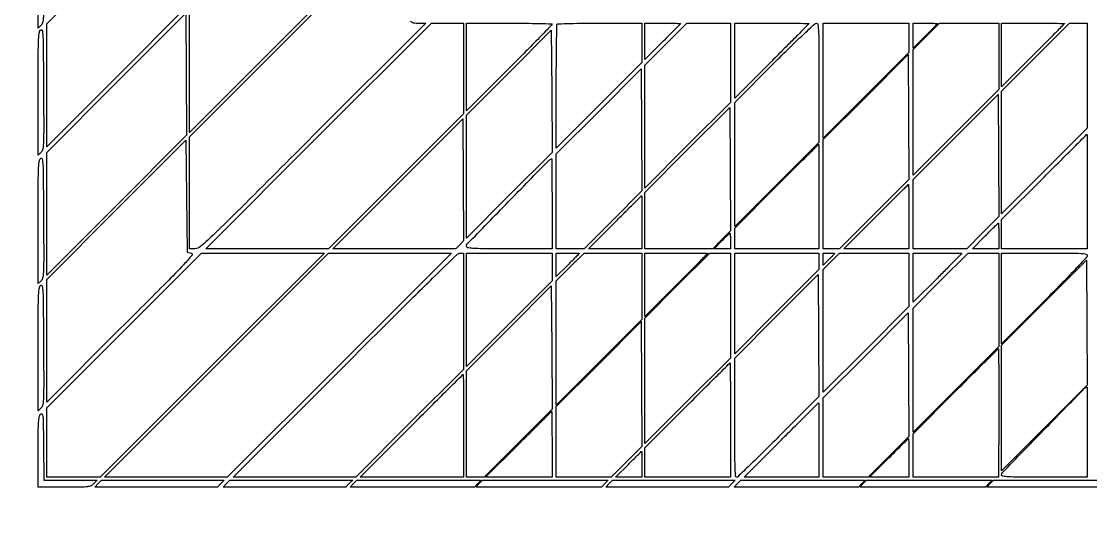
# Model space of a CAD drawing. Extents: x 0 to 1066, y 0 to 761.
# Drawn here: x 658.5 to 721.8, y 675.4 to 704.6 of the extents above; entities that cross this region are included whole.
import ezdxf

# ---------------------------------------------------------------- set-up
doc = ezdxf.new("R2010")
doc.units = 0
doc.header["$MEASUREMENT"] = 0

msp = doc.modelspace()

# ---------------------------------------------------------------- linework, layer by layer
for points in [[(618.832682, 610.532665, -0.000001), (610.902827, 602.586282, -0.000162)], [(183.390323, 95.266879, 0.000001), (192.989143, 95.254457, 0.000118)], [(681.531773, 704.582423, 0.219136), (681.68609, 704.487473, 0.030043), (682.073068, 704.4642), (682.425498, 704.4642), (675.7425, 697.7808, -0.000365), (671.448194, 693.492507, -0.005434), (669.927823, 692.00908, -0.009417), (669.07231, 691.222572, -0.183149), (668.742051, 691.0974), (668.4246, 691.0974), (668.4246, 694.417786), (668.4246, 697.738171), (676.52505, 705.83898)], [(624.844371, 608.643326, -0.000011), (633.372584, 617.213978, -0.000438), (643.588757, 627.462555, -0.000177), (657.557435, 641.441135), (690.378218, 674.262), (694.016024, 674.262), (697.65383, 674.262), (659.372504, 635.980604), (621.091178, 597.699208)]]:
    msp.add_lwpolyline(points, format="xyb")
for points in [[(409.06215, 749.15415), (40.8618, 749.132981), (40.8618, 380.65769), (40.8618, 12.1824), (501.2973, 12.1824), (961.7328, 12.1824), (961.7328, 380.646631), (961.7328, 749.110861), (961.41555, 749.1633, 0.040886), (961.153339, 749.184871, 0.000002), (934.190609, 749.194398, 0.000089), (904.448031, 749.199508, 0.000054), (869.1804, 749.195529, -0.000029), (813.61687, 749.186499, -0.000004), (696.10453, 749.175037, -0.000004), (556.774728, 749.163736, -0.000004)], [(676.547124, 706.114934), (668.4246, 697.99241), (668.4246, 701.629952), (668.4246, 705.267493), (674.952018, 711.795319, -0.001019), (677.462219, 714.29547, -0.001687), (679.592141, 716.394033, -0.000126), (681.508558, 718.268594, -0.293115), (681.58202, 718.28378, 0.275097), (681.64266, 718.294221, 0.016274), (681.786043, 718.425132, 0.02081), (681.953431, 718.602423, 0.013497), (682.132511, 718.820257, -0.014846), (682.372639, 719.110751, -0.004648), (682.749216, 719.531757, -0.00464), (683.178625, 719.994246, -0.005115), (683.602959, 720.433752), (684.6255, 721.471404), (684.647574, 717.854431), (684.669648, 714.237457)], [(659.627122, 704.342922), (659.457, 704.1728), (659.457, 707.801589, -0.000864), (659.460779, 709.989471, -0.008891), (659.479967, 710.892836, -0.017029), (659.516894, 711.397282, -0.158389), (659.60505, 711.594003, -0.616659), (659.692046, 711.569943, -0.036683), (659.735191, 711.219439, -0.010099), (659.75817, 710.425909, -0.000665), (659.775172, 708.135337, -0.000714), (659.786081, 705.797166, -0.010565), (659.771409, 704.977097, -0.028291), (659.730101, 704.546267, -0.159647)], [(659.627122, 696.813522), (659.457, 696.6434), (659.457, 700.272189, -0.000864), (659.460779, 702.460071, -0.008891), (659.479967, 703.363436, -0.017029), (659.516894, 703.867882, -0.158389), (659.60505, 704.064603, -0.616659), (659.692046, 704.040543, -0.036683), (659.735191, 703.690039, -0.010099), (659.75817, 702.896509, -0.000665), (659.775172, 700.605937, -0.000714), (659.786081, 698.267766, -0.010565), (659.771409, 697.447697, -0.028291), (659.730101, 697.016867, -0.159647)], [(689.913, 704.400221, -0.195511), (689.89505, 704.35607, -0.000213), (689.167463, 703.609809, -0.001932), (688.34808, 702.77658, -0.001181), (687.375, 701.7993), (684.837, 699.262358), (684.837, 701.863279), (684.837, 704.4642), (687.375, 704.4642, -0.002362), (688.348193, 704.459602, -0.003939), (689.167463, 704.445406, -0.000624), (689.887582, 704.426353, -0.406123)], [(695.2428, 703.300421), (695.2428, 702.136642), (692.7048, 699.5997), (690.1668, 697.062758), (690.1668, 700.707079, -0.001449), (690.170861, 702.10835, -0.002361), (690.183368, 703.297448, -0.000318), (690.200131, 704.353382, -0.194625), (690.2232, 704.4078, -0.192452), (690.276792, 704.430784, -0.000667), (690.992003, 704.447633, -0.003428), (691.80577, 704.460136, -0.002127), (692.7612, 704.4642), (695.2428, 704.4642)], [(697.527, 704.44178, -0.196335), (697.520663, 704.426265, -0.000152), (697.216359, 704.116052, -0.001633), (696.874958, 703.770498, -0.000995), (696.4695, 703.3644), (695.412, 702.309439), (695.412, 703.38682), (695.412, 704.4642), (696.4695, 704.4642, -0.001987), (696.874998, 704.462589, -0.003313), (697.216359, 704.457614, -0.000442), (697.518037, 704.450952, -0.407503)], [(705.141, 704.44244, -0.19767), (705.134746, 704.427238, -0.000034), (704.494868, 703.781298, -0.000768), (703.784798, 703.066795, -0.000464), (702.9414, 702.2223), (700.7418, 700.02392), (700.7418, 702.24406), (700.7418, 704.4642), (702.9414, 704.4642, -0.000927), (703.784838, 704.462636, -0.001546), (704.494868, 704.457808, -0.000096), (705.132151, 704.451381, -0.411206)], [(705.7332, 700.931612), (705.7332, 697.399024), (703.2375, 694.9044), (700.7418, 692.409776), (700.7418, 696.088781), (700.7418, 699.767787), (703.088883, 702.115993, -0.002957), (703.999883, 703.016711, -0.004713), (704.790576, 703.774851, -0.001255), (705.48509, 704.42504, -0.189712), (705.584583, 704.4642, -0.380786), (705.676261, 704.38254, -0.018356), (705.71116, 703.940318, -0.009734), (705.729807, 703.114545, -0.000777)], [(712.755, 704.441182, -0.195122), (712.748598, 704.425401, -0.000342), (712.543764, 704.214788, -0.002452), (712.311597, 703.978722, -0.001506), (712.0359, 703.7028), (711.3168, 702.987436), (711.3168, 703.725818), (711.3168, 704.4642), (712.0359, 704.4642, -0.003), (712.311637, 704.462546, -0.005), (712.543764, 704.457439, -0.001004), (712.745954, 704.45056, -0.403704)], [(720.2844, 704.442329, -0.197445), (720.278131, 704.427073, -0.000047), (719.737673, 703.880579, -0.000911), (719.136838, 703.275358, -0.000551), (718.4232, 702.5607), (716.562, 700.700942), (716.562, 702.582571), (716.562, 704.4642), (718.4232, 704.4642, -0.001101), (719.136878, 704.462628, -0.001837), (719.737673, 704.457775, -0.000136), (720.27553, 704.451309, -0.410617)], [(721.638, 694.4814), (721.638, 691.0974), (719.1, 691.0974), (716.562, 691.0974), (716.562, 691.96403), (716.562, 692.83066), (719.078321, 695.34803, -0.000404), (720.044725, 696.313277, -0.000669), (720.861841, 697.125923, -0.000026), (721.60116, 697.859157, -0.197826), (721.616321, 697.8654, -0.412291), (721.625241, 697.856539, -0.00004), (721.631632, 696.87135, -0.001001), (721.636442, 695.778997, -0.0006)], [(668.531539, 690.844398, -0.574632), (668.57681, 690.71859, -0.01393), (668.072796, 690.15033, -0.007456), (667.073732, 689.116553, -0.000583), (664.364989, 686.402405), (659.9646, 682.00351), (659.9646, 685.640685), (659.9646, 689.277859), (664.08885, 693.402818), (668.2131, 697.527777), (668.2554, 694.207636), (668.2977, 690.887495)], [(705.7332, 694.1853), (705.7332, 691.0974), (703.2375, 691.0974), (700.7418, 691.0974), (700.7418, 691.710221), (700.7418, 692.323042), (703.215812, 694.798121, -0.000411), (704.165993, 695.747152, -0.00068), (704.969454, 696.546146, -0.000026), (705.696347, 697.266956, -0.197807), (705.711512, 697.2732, -0.412101), (705.720433, 697.264343, -0.000049), (705.726829, 696.366129, -0.001098), (705.731642, 695.369358, -0.000658)], [(659.627122, 689.199522), (659.457, 689.0294), (659.457, 692.658189, -0.000864), (659.460779, 694.846071, -0.008891), (659.479967, 695.749436, -0.017029), (659.516894, 696.253882, -0.158389), (659.60505, 696.450603, -0.616659), (659.692046, 696.426543, -0.036683), (659.735191, 696.076039, -0.010099), (659.75817, 695.282509, -0.000665), (659.775172, 692.991937, -0.000714), (659.786081, 690.653766, -0.010565), (659.771409, 689.833697, -0.028291), (659.730101, 689.402867, -0.159647)], [(689.913, 693.7623), (689.913, 691.0974), (687.375, 691.0974, -0.001134), (685.824401, 691.100918, -0.013382), (685.222, 691.119779, -0.030939), (684.90992, 691.157385, -0.36192), (684.837, 691.24493, -0.195467), (684.893841, 691.384772, -0.000191), (687.323456, 693.8778, -0.000187), (689.756253, 696.370321, -0.201968), (689.891321, 696.4272, -0.411757), (689.900235, 696.418361, -0.000065), (689.906632, 695.644386, -0.001271), (689.911442, 694.784158, -0.000762)], [(711.063, 693.0009), (711.063, 691.0974), (709.139055, 691.0974), (707.21511, 691.0974), (709.1172, 693.0009, -0.000538), (709.848089, 693.730758, -0.00089), (710.466971, 694.345247, -0.000045), (711.025897, 694.898133, -0.197478), (711.041145, 694.9044, -0.410703), (711.050119, 694.895533, -0.00013), (711.05658, 694.345247, -0.001794), (711.06143, 693.730798, -0.001076)], [(695.2428, 692.6625), (695.2428, 691.0974), (693.657408, 691.0974), (692.072015, 691.0974), (693.6354, 692.6625, -0.000659), (694.236423, 693.262598, -0.001088), (694.746005, 693.767852, -0.000068), (695.205471, 694.221314, -0.197169), (695.220792, 694.2276, -0.409874), (695.22982, 694.218705, -0.000195), (695.236335, 693.767852, -0.002198), (695.241219, 693.262638, -0.001318)], [(716.3928, 691.8588), (716.3928, 691.0974), (715.612014, 691.0974), (714.831228, 691.0974), (715.5891, 691.8588, -0.001415), (715.881314, 692.150717, -0.002308), (716.131078, 692.396539, -0.000303), (716.35415, 692.613809, -0.195333), (716.369886, 692.6202, -0.404395), (716.379228, 692.611167, -0.000888), (716.386069, 692.396539, -0.004701), (716.391153, 692.150757, -0.00282)], [(700.488, 691.5627), (700.488, 691.0974), (700.00444, 691.0974), (699.52088, 691.0974), (699.9804, 691.5627, -0.002447), (700.158293, 691.741076, -0.003925), (700.311998, 691.891318, -0.000868), (700.447767, 692.021507, -0.193016), (700.46396, 692.028, -0.396172), (700.473686, 692.018859, -0.002592), (700.480938, 691.891318, -0.008062), (700.486272, 691.741115, -0.004843)], [(684.6678, 687.396562), (684.6678, 683.949524), (681.474567, 680.755462), (678.281335, 677.5614), (674.64332, 677.5614), (671.005304, 677.5614), (677.646, 684.2025, -0.000724), (680.841504, 687.388961, -0.002812), (682.834352, 689.34826, -0.000823), (684.306292, 690.774524, -0.194393), (684.477248, 690.8436), (684.6678, 690.8436)], [(691.5204, 690.820465, -0.194883), (691.513986, 690.804635, -0.000389), (691.32159, 690.606482, -0.002616), (691.103077, 690.384121, -0.001609), (690.8436, 690.1245), (690.1668, 689.451669), (690.1668, 690.147635), (690.1668, 690.8436), (690.8436, 690.8436, -0.003203), (691.103117, 690.841937, -0.005339), (691.32159, 690.836804, -0.001145), (691.51134, 690.829883, -0.40291)], [(699.1344, 690.821729, -0.197445), (699.128131, 690.806473, -0.000047), (698.587673, 690.259979, -0.000911), (697.986838, 689.654758, -0.000551), (697.2732, 688.9401), (695.412, 687.080342), (695.412, 688.961971), (695.412, 690.8436), (697.2732, 690.8436, -0.001101), (697.986878, 690.842028, -0.001837), (698.587673, 690.837175, -0.000136), (699.12553, 690.830709, -0.410617)], [(706.6638, 690.818469, -0.190683), (706.65724, 690.801895, -0.001744), (706.564395, 690.703654, -0.005605), (706.455115, 690.591377, -0.003555), (706.3254, 690.4629), (705.987, 690.132461), (705.987, 690.488031), (705.987, 690.8436), (706.3254, 690.8436, -0.006963), (706.455153, 690.841793, -0.011569), (706.564395, 690.836218, -0.005268), (706.654627, 690.82856, -0.386598)], [(714.1932, 690.821517, -0.197016), (714.186904, 690.806159, -0.00008), (713.770729, 690.383997, -0.001187), (713.306438, 689.915411, -0.00072), (712.755, 689.3631), (711.3168, 687.926767), (711.3168, 689.385183), (711.3168, 690.8436), (712.755, 690.8436, -0.001439), (713.306478, 690.842013, -0.0024), (713.770729, 690.837113, -0.000232), (714.184292, 690.830571, -0.409453)], [(721.638, 690.695021, -0.19045), (721.598431, 690.594906, -0.001094), (720.894438, 689.84672, -0.004388), (720.075483, 688.995255, -0.002723), (719.1, 688.0095), (716.562, 685.472558), (716.562, 688.158079), (716.562, 690.8436), (719.1, 690.8436, -0.001124), (720.655826, 690.840102, -0.013495), (721.255569, 690.821212, -0.031854), (721.564819, 690.783244, -0.36077)], [(703.34473, 679.952821, -0.002081), (702.420695, 679.036023, -0.003356), (701.625341, 678.26388, -0.00064), (700.920326, 677.590301, -0.192662), (700.848107, 677.5614, -0.401132), (700.788593, 677.618302, -0.003694), (700.763587, 678.285156, -0.006315), (700.746175, 679.282096, -0.001208), (700.7418, 681.092921), (700.7418, 684.624442), (703.21635, 687.100089), (705.6909, 689.575735), (705.712973, 685.959989), (705.735047, 682.344242)], [(659.627122, 681.670122), (659.457, 681.5), (659.457, 685.128789, -0.000864), (659.460779, 687.316671, -0.008891), (659.479967, 688.220036, -0.017029), (659.516894, 688.724482, -0.158389), (659.60505, 688.921203, -0.616659), (659.692046, 688.897143, -0.036683), (659.735191, 688.546639, -0.010099), (659.75817, 687.753109, -0.000665), (659.775172, 685.462537, -0.000714), (659.786081, 683.124366, -0.010565), (659.771409, 682.304297, -0.028291), (659.730101, 681.873467, -0.159647)], [(716.391088, 681.37305), (716.38622, 677.570701), (713.85151, 677.563871), (711.3168, 677.55704), (711.3168, 678.84885), (711.3168, 680.14066), (713.833121, 682.65803, -0.000433), (714.799636, 683.623274, -0.000717), (715.617105, 684.435923, -0.000029), (716.356443, 685.168709, -0.197741), (716.372699, 685.1754, -0.412755), (716.382257, 685.16589, -0.000037), (716.387694, 684.05846, -0.000956), (716.391283, 682.831064, -0.000573)], [(700.488, 680.9454), (700.488, 677.5614), (697.95, 677.5614), (695.412, 677.5614), (695.412, 678.42803), (695.412, 679.29466), (697.928321, 681.81203, -0.000404), (698.894725, 682.777277, -0.000669), (699.711841, 683.589923, -0.000026), (700.45116, 684.323157, -0.197826), (700.466321, 684.3294, -0.412291), (700.475241, 684.320539, -0.00004), (700.481632, 683.33535, -0.001001), (700.486442, 682.242997, -0.0006)], [(684.6678, 680.607), (684.6678, 677.5614), (681.601491, 677.5614), (678.535181, 677.5614), (681.5799, 680.607, -0.000332), (682.748912, 681.774798, -0.000551), (683.736575, 682.757955, -0.000017), (684.631091, 683.646369, -0.198014), (684.646209, 683.6526, -0.412081), (684.65509, 683.643784, -0.00005), (684.661458, 682.757955, -0.001108), (684.666249, 681.774838, -0.000664)], [(721.638, 680.2263), (721.638, 677.5614), (719.1, 677.5614, -0.001134), (717.549401, 677.564918, -0.013382), (716.947, 677.583779, -0.030939), (716.63492, 677.621385, -0.36192), (716.562, 677.70893, -0.195467), (716.618841, 677.848772, -0.000191), (719.048456, 680.3418, -0.000187), (721.481253, 682.834321, -0.201968), (721.616321, 682.8912, -0.411757), (721.625235, 682.882361, -0.000065), (721.631632, 682.108386, -0.001271), (721.636442, 681.248158, -0.000762)], [(705.7332, 679.761), (705.7332, 677.5614), (703.51306, 677.5614), (701.29292, 677.5614), (703.4913, 679.761, -0.000464), (704.335795, 680.604398, -0.000768), (705.050298, 681.314467, -0.000034), (705.696238, 681.954346, -0.19767), (705.71144, 681.9606, -0.411206), (705.720381, 681.951751, -0.000096), (705.726808, 681.314467, -0.001546), (705.731636, 680.604438, -0.000927)], [(661.376751, 677.3922), (662.955094, 677.3922), (662.7564, 677.1807, -0.089105), (662.589214, 677.056517, -0.085404), (662.386778, 676.995946, -0.028196), (662.029739, 676.973078, -0.001896), (661.007353, 676.9692), (659.457, 676.9692), (659.457, 679.056389, -0.001751), (659.461274, 680.276699, -0.01467), (659.481309, 680.82775, -0.03162), (659.521913, 681.141009, -0.136634), (659.60505, 681.307261, -0.487914), (659.684825, 681.301479, -0.125609), (659.735343, 681.158971, -0.018769), (659.758406, 680.726066, -0.001146), (659.775754, 679.431573), (659.798408, 677.3922)], [(689.913, 679.5072), (689.913, 677.5614), (687.94674, 677.5614), (685.98048, 677.5614), (687.9249, 679.5072, -0.000526), (688.67202, 680.253278, -0.00087), (689.304562, 680.881421, -0.000043), (689.875919, 681.446735, -0.197509), (689.89116, 681.453, -0.410785), (689.900129, 681.444136, -0.000124), (689.906585, 680.881421, -0.001754), (689.911431, 680.253318, -0.001052)], [(711.063, 678.7035), (711.063, 677.5614), (709.900925, 677.5614), (708.738851, 677.5614), (709.8786, 678.7035, -0.000917), (710.317203, 679.141398, -0.001507), (710.690106, 679.510108, -0.00013), (711.025203, 679.839275, -0.196526), (711.040675, 679.8456, -0.408062), (711.049813, 679.836652, -0.000376), (711.056442, 679.510108, -0.003055), (711.061396, 679.141438, -0.001832)], [(695.2428, 678.3228), (695.2428, 677.5614), (694.462014, 677.5614), (693.681228, 677.5614), (694.4391, 678.3228, -0.001415), (694.731314, 678.614717, -0.002308), (694.981078, 678.860539, -0.000303), (695.20415, 679.077809, -0.195333), (695.219886, 679.0842, -0.404395), (695.229228, 679.075167, -0.000888), (695.236069, 678.860539, -0.004701), (695.241153, 678.614757, -0.00282)]]:
    msp.add_lwpolyline(points, format="xyb", close=True)
for points in [[(664.110924, 701.292838), (659.9646, 697.146515), (659.9646, 700.783887), (659.9646, 704.421259), (664.08885, 708.546183), (668.2131, 712.671107), (668.235174, 709.055134), (668.257247, 705.439162)], [(664.110924, 693.678838), (659.9646, 689.532515), (659.9646, 693.169887), (659.9646, 696.807259), (664.08885, 700.932183), (668.2131, 705.057107), (668.235174, 701.441134), (668.257247, 697.825162)], [(684.6678, 701.77848), (684.6678, 699.092761), (680.670784, 695.09508), (676.673768, 691.0974), (673.035835, 691.0974), (669.397902, 691.0974), (676.0809, 697.7808), (682.763898, 704.4642), (683.715849, 704.4642), (684.6678, 704.4642)], [(700.488, 702.116021), (700.488, 699.767842), (697.95, 697.2309), (695.412, 694.693958), (695.412, 698.330205), (695.412, 701.966452), (696.658792, 703.215326), (697.905584, 704.4642), (699.196792, 704.4642), (700.488, 704.4642)], [(711.063, 703.596521), (711.063, 702.728842), (708.525, 700.1919), (705.987, 697.654958), (705.987, 701.059579), (705.987, 704.4642), (708.525, 704.4642), (711.063, 704.4642)], [(716.3928, 702.496721), (716.3928, 700.529242), (713.8548, 697.9923), (711.3168, 695.455358), (711.3168, 699.175639), (711.3168, 702.895921), (712.097679, 703.68006), (712.878558, 704.4642), (714.635679, 704.4642), (716.3928, 704.4642)], [(721.638, 701.354621), (721.638, 698.245042), (719.1, 695.7081), (716.562, 693.171158), (716.562, 696.807781), (716.562, 700.444405), (718.570589, 702.454302), (720.579178, 704.4642), (721.108589, 704.4642), (721.638, 704.4642)], [(687.375924, 694.271173), (684.837, 691.73225), (684.837, 695.369355), (684.837, 699.00646), (687.35385, 701.524388), (689.8707, 704.042317), (689.892774, 700.426207), (689.914847, 696.810097)], [(709.013001, 693.150489), (706.961195, 691.0974), (706.474098, 691.0974), (705.987, 691.0974), (705.987, 694.33283), (705.987, 697.56826), (708.50385, 700.086187), (711.0207, 702.604115), (711.042754, 698.903846), (711.064807, 695.203578)], [(693.531347, 692.81223), (691.818048, 691.0974), (690.992424, 691.0974), (690.1668, 691.0974), (690.1668, 693.90983), (690.1668, 696.72226), (692.68365, 699.240188), (695.2005, 701.758117), (695.222573, 698.142588), (695.244646, 694.52706)], [(715.443353, 692.051399), (714.49206, 691.0974), (712.90443, 691.0974), (711.3168, 691.0974), (711.3168, 693.14843), (711.3168, 695.19946), (713.83365, 697.717388), (716.3505, 700.235317), (716.372573, 696.620358), (716.394646, 693.005398)], [(699.962606, 691.629347), (699.435388, 691.0974), (697.423694, 691.0974), (695.412, 691.0974), (695.412, 692.76773), (695.412, 694.43806), (697.92885, 696.955988), (700.4457, 699.473916), (700.467762, 695.817604), (700.489824, 692.161293)], [(684.441392, 691.33564), (684.213144, 691.0974), (680.570371, 691.0974), (676.927597, 691.0974), (680.776549, 694.947078), (684.6255, 698.796757), (684.64757, 695.185318), (684.66964, 691.573879)], [(669.7782, 684.2025), (663.137504, 677.5614), (661.551052, 677.5614), (659.9646, 677.5614), (659.9646, 679.612662), (659.9646, 681.663923), (664.553859, 686.253762), (669.143118, 690.8436), (672.781007, 690.8436), (676.418896, 690.8436)], [(677.3076, 684.2025), (670.666904, 677.5614), (667.029104, 677.5614), (663.391304, 677.5614), (670.032, 684.2025), (676.672696, 690.8436), (680.310496, 690.8436), (683.948296, 690.8436)], [(689.913, 690.018221), (689.913, 689.192842), (687.375, 686.6559), (684.837, 684.118958), (684.837, 687.481279), (684.837, 690.8436), (687.375, 690.8436), (689.913, 690.8436)], [(695.2428, 688.876121), (695.2428, 686.908642), (692.7048, 684.3717), (690.1668, 681.834758), (690.1668, 685.512815), (690.1668, 689.190873), (690.990063, 690.017236), (691.813326, 690.8436), (693.528063, 690.8436), (695.2428, 690.8436)], [(700.488, 687.734021), (700.488, 684.624442), (697.95, 682.0875), (695.412, 679.550558), (695.412, 683.271754), (695.412, 686.99295), (697.33596, 688.918275), (699.25992, 690.8436), (699.87396, 690.8436), (700.488, 690.8436)], [(705.7332, 690.356612), (705.7332, 689.869624), (703.2375, 687.375), (700.7418, 684.880376), (700.7418, 687.861988), (700.7418, 690.8436), (703.2375, 690.8436), (705.7332, 690.8436)], [(711.063, 689.256821), (711.063, 687.670042), (708.525, 685.1331), (705.987, 682.596158), (705.987, 686.230976), (705.987, 689.865794), (706.470802, 690.354697), (706.954603, 690.8436), (709.008802, 690.8436), (711.063, 690.8436)], [(716.3928, 688.072421), (716.3928, 685.301242), (713.8548, 682.7643), (711.3168, 680.227358), (711.3168, 683.906135), (711.3168, 687.584913), (712.944536, 689.214256), (714.572273, 690.8436), (715.482536, 690.8436), (716.3928, 690.8436)], [(719.100904, 680.481354), (716.562, 677.94245), (716.562, 681.664155), (716.562, 685.38586), (719.07885, 687.903787), (721.5957, 690.421715), (721.617754, 686.720986), (721.639808, 683.020258)], [(687.905324, 679.572212), (685.895822, 677.5614), (685.366411, 677.5614), (684.837, 677.5614), (684.837, 680.71223), (684.837, 683.86306), (687.35385, 686.380988), (689.8707, 688.898916), (689.892763, 685.24097), (689.914827, 681.583023)], [(709.859457, 678.768923), (708.654089, 677.5614), (707.320544, 677.5614), (705.987, 677.5614), (705.987, 679.90853), (705.987, 682.25566), (708.50385, 684.773588), (711.0207, 687.291516), (711.042763, 683.633981), (711.064826, 679.976446)], [(694.335696, 678.473137), (693.426786, 677.5614), (691.796793, 677.5614), (690.1668, 677.5614), (690.1668, 679.65473), (690.1668, 681.74806), (692.68365, 684.265987), (695.2005, 686.783915), (695.222553, 683.084395), (695.244606, 679.384875)], [(670.2858, 677.1807), (670.087106, 676.9692), (666.449306, 676.9692), (662.811506, 676.9692), (663.0102, 677.1807), (663.208894, 677.3922), (666.846694, 677.3922), (670.484494, 677.3922)], [(677.8998, 677.1807), (677.701106, 676.9692), (674.063306, 676.9692), (670.425506, 676.9692), (670.6242, 677.1807), (670.822894, 677.3922), (674.460694, 677.3922), (678.098494, 677.3922)], [(685.5138, 677.1807), (685.315106, 676.9692), (681.635006, 676.9692), (677.954906, 676.9692), (678.1536, 677.1807), (678.352294, 677.3922), (682.032394, 677.3922), (685.712494, 677.3922)], [(693.0432, 677.1807), (692.844506, 676.9692), (689.122106, 676.9692), (685.399706, 676.9692), (685.5984, 677.1807), (685.797094, 677.3922), (689.519494, 677.3922), (693.241894, 677.3922)], [(700.5726, 677.1807), (700.373906, 676.9692), (696.736106, 676.9692), (693.098306, 676.9692), (693.297, 677.1807), (693.495694, 677.3922), (697.133494, 677.3922), (700.771294, 677.3922)], [(708.2712, 677.1807), (708.072506, 676.9692), (704.392406, 676.9692), (700.712306, 676.9692), (700.911, 677.1807), (701.109694, 677.3922), (704.789794, 677.3922), (708.469894, 677.3922)], [(715.8006, 677.1807), (715.601906, 676.9692), (711.879506, 676.9692), (708.157106, 676.9692), (708.3558, 677.1807), (708.554494, 677.3922), (712.276894, 677.3922), (715.999294, 677.3922)], [(723.33, 677.1807), (723.131306, 676.9692), (719.408906, 676.9692), (715.686506, 676.9692), (715.8852, 677.1807), (716.083894, 677.3922), (719.806294, 677.3922), (723.528694, 677.3922)]]:
    msp.add_lwpolyline(points, close=True)

doc.saveas('drawing.dxf')
